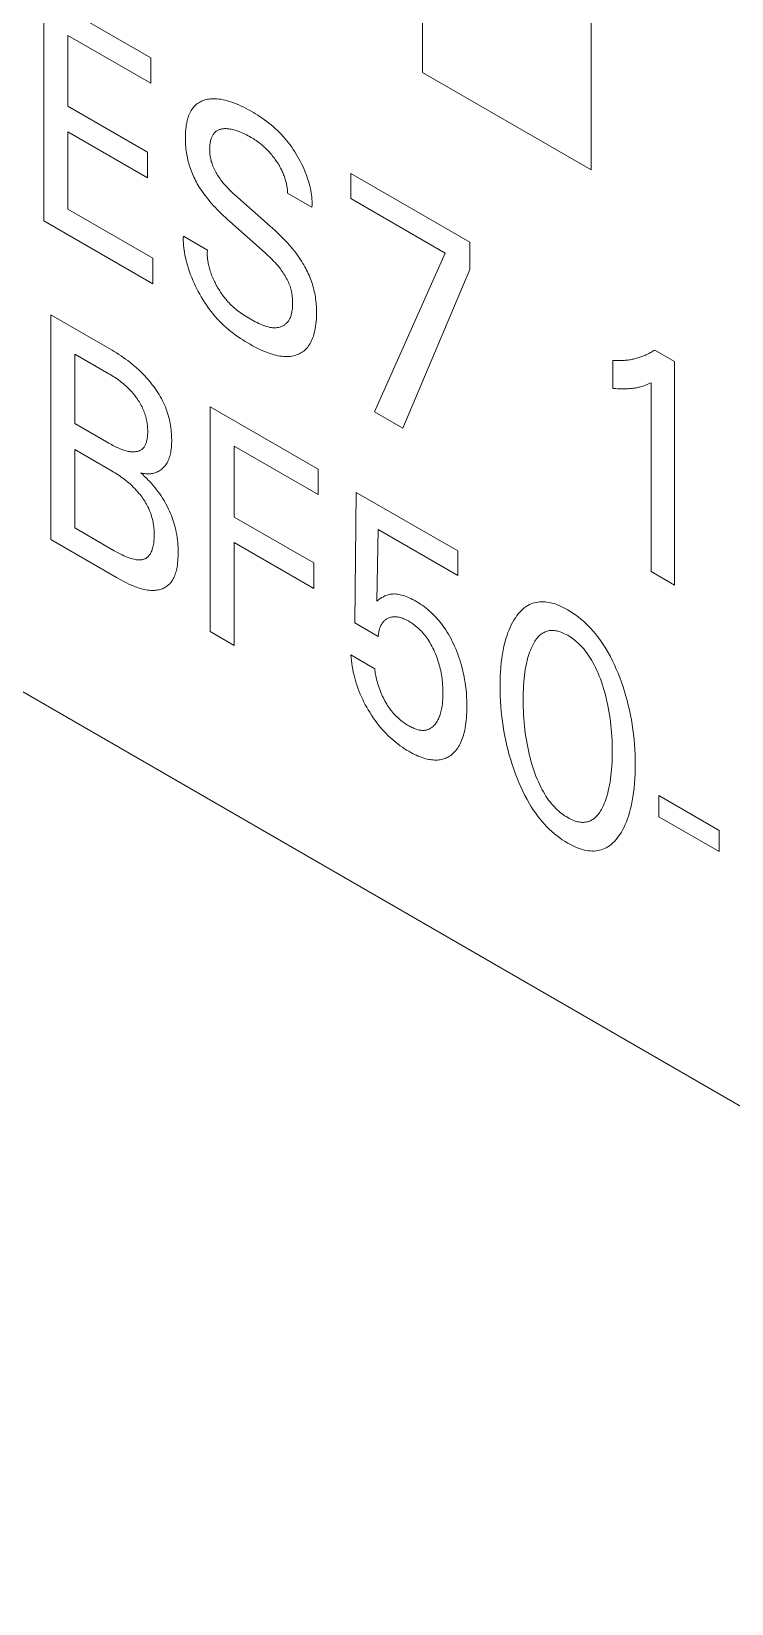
# Model space of a CAD drawing. Header units: inches. Extents: x 67578 to 72421, y -34894 to -31675.
# Drawn here: x 69699.17 to 69705.24, y -33402.95 to -33389.32 of the extents above; entities that cross this region are included whole.
import ezdxf

# ---------------------------------------------------------------- set-up
doc = ezdxf.new("R2010")
doc.units = ezdxf.units.IN
doc.header["$MEASUREMENT"] = 0

# ---------------------------------------------------------------- blocks, each defined once
blk = doc.blocks.new('ET200S')
at = {"lineweight": 0}
for p, q in [((69.1928, -25.3706), (69.1928, -26.432)), ((70.112, -26.9627), (70.112, -25.9013)), ((67.1289, -26.0161), (67.7107, -26.352)), ((67.1289, -27.2409), (67.1289, -26.0161)), ((67.7107, -26.4909), (67.2595, -26.2304)), ((67.2595, -26.2304), (67.2595, -26.6167)), ((67.7107, -26.352), (67.7107, -26.4909)), ((69.1928, -26.432), (70.112, -26.9627)), ((67.2595, -26.6167), (67.6931, -26.867)), ((67.6931, -27.0059), (67.2595, -26.7555)), ((67.2595, -26.7555), (67.2595, -27.1774)), ((67.6931, -26.867), (67.6931, -27.0059)), ((68.802, -26.9821), (69.4508, -27.3566)), ((68.802, -27.1192), (68.802, -26.9821)), ((68.1701, -27.0999), (68.3622, -27.2698)), ((68.5896, -27.1658), (68.457, -27.0893)), ((69.3162, -27.4161), (68.802, -27.1192)), ((67.7229, -27.5838), (67.1289, -27.2409)), ((67.2595, -27.1774), (67.7229, -27.4449)), ((67.8887, -27.3245), (68.0199, -27.4003)), ((68.3338, -27.4149), (68.1417, -27.2449)), ((69.4508, -27.3566), (69.4508, -27.5068)), ((67.7229, -27.4449), (67.7229, -27.5838)), ((68.9312, -28.2814), (69.3162, -27.4161)), ((69.4508, -27.5068), (69.0848, -28.3701)), ((67.1661, -27.7523), (67.4753, -27.9308)), ((67.1661, -28.977), (67.1661, -27.7523)), ((67.2967, -27.9665), (67.2967, -28.345)), ((70.2288, -28.1539), (70.2288, -28.0011)), ((70.4575, -27.9448), (70.5657, -28.0073)), ((70.5657, -28.0073), (70.5657, -29.2251)), ((70.4379, -29.1513), (70.4379, -28.1227)), ((68.0355, -28.2542), (68.6234, -28.5936)), ((68.0355, -29.4789), (68.0355, -28.2542)), ((67.2967, -28.345), (67.4825, -28.4522)), ((69.0848, -28.3701), (68.9312, -28.2814)), ((67.2967, -28.4873), (67.2967, -28.9135)), ((68.6234, -28.7325), (68.166, -28.4684)), ((68.166, -28.4684), (68.166, -28.8547)), ((68.6234, -28.5936), (68.6234, -28.7325)), ((68.823, -29.4319), (68.8311, -28.7205)), ((68.8311, -28.7205), (69.3838, -29.0396)), ((68.166, -28.8547), (68.5997, -29.1051)), ((67.2967, -28.9135), (67.5125, -29.0381)), ((68.9508, -28.9233), (68.9434, -29.313)), ((69.3838, -29.1732), (68.9508, -28.9233)), ((67.524, -29.1836), (67.1661, -28.977)), ((68.5997, -29.2439), (68.166, -28.9936)), ((68.166, -28.9936), (68.166, -29.5543)), ((69.3838, -29.0396), (69.3838, -29.1732)), ((65.7194, -29.0597), (75.6189, -34.7751)), ((68.5997, -29.1051), (68.5997, -29.2439)), ((70.5657, -29.2251), (70.4379, -29.1513)), ((68.9508, -29.5057), (68.823, -29.4319)), ((68.166, -29.5543), (68.0355, -29.4789)), ((68.8013, -29.606), (68.9319, -29.6814)), ((70.4805, -30.3723), (70.8093, -30.5622)), ((70.4805, -30.4878), (70.4805, -30.3723)), ((70.8093, -30.6776), (70.4805, -30.4878)), ((70.8093, -30.5622), (70.8093, -30.6776))]:
    blk.add_line(p, q, dxfattribs=at)
for points in [[(68.5896, -27.1658), (68.5901, -27.1552), (68.5903, -27.1443), (68.59, -27.1333), (68.5894, -27.1221), (68.5884, -27.1108), (68.5871, -27.0993), (68.5854, -27.0877), (68.5833, -27.076), (68.5809, -27.0642), (68.5778, -27.0509), (68.5743, -27.0375), (68.5703, -27.024), (68.566, -27.0105), (68.5614, -26.997), (68.5563, -26.9834), (68.5509, -26.9699), (68.5452, -26.9565), (68.5391, -26.943), (68.5326, -26.9295), (68.5259, -26.9162), (68.5188, -26.903), (68.5115, -26.8899), (68.5039, -26.877), (68.496, -26.8643), (68.4879, -26.8518), (68.4796, -26.8396), (68.471, -26.8275), (68.4622, -26.8158), (68.4532, -26.8044), (68.4441, -26.7932), (68.4347, -26.7825), (68.4238, -26.7705), (68.4127, -26.759), (68.4014, -26.7479), (68.3899, -26.7373), (68.3783, -26.7271), (68.3666, -26.7172), (68.3547, -26.7078), (68.3428, -26.6987), (68.3308, -26.6899), (68.3187, -26.6815), (68.3066, -26.6734), (68.2944, -26.6655), (68.2823, -26.658), (68.2702, -26.6507), (68.2581, -26.6437), (68.2445, -26.6361), (68.2309, -26.6288), (68.2175, -26.6219), (68.204, -26.6153), (68.1906, -26.6091), (68.1773, -26.6034), (68.164, -26.5981), (68.1521, -26.5938), (68.1402, -26.5898), (68.1284, -26.5863), (68.1167, -26.5832), (68.105, -26.5806), (68.0935, -26.5785), (68.0822, -26.5769), (68.073, -26.576), (68.0639, -26.5754), (68.055, -26.5752), (68.0462, -26.5754), (68.0375, -26.5759), (68.029, -26.5769), (68.0206, -26.5783), (68.0125, -26.5801), (68.0053, -26.582), (67.9983, -26.5843), (67.9915, -26.587), (67.9849, -26.59), (67.9785, -26.5934), (67.9722, -26.5971), (67.9662, -26.6012), (67.9605, -26.6056), (67.955, -26.6105), (67.9497, -26.6157), (67.9447, -26.6212), (67.94, -26.6271), (67.9356, -26.6334), (67.9314, -26.64), (67.9275, -26.6469), (67.9239, -26.6541), (67.9205, -26.6616), (67.9174, -26.6694), (67.9146, -26.6774), (67.912, -26.6856), (67.9092, -26.6961), (67.9068, -26.707), (67.9048, -26.7181), (67.9031, -26.7295), (67.9017, -26.7412), (67.9007, -26.7531), (67.9, -26.7652), (67.8996, -26.7775), (67.8995, -26.79)], [(67.8995, -26.79), (67.8996, -26.7996), (67.8999, -26.8094), (67.9003, -26.8192), (67.9009, -26.8291), (67.9018, -26.8391), (67.9028, -26.8492), (67.9041, -26.8593), (67.9056, -26.8696), (67.9073, -26.8799), (67.9091, -26.8893), (67.911, -26.8988), (67.9132, -26.9082), (67.9156, -26.9178), (67.9182, -26.9274), (67.921, -26.9369), (67.924, -26.9466), (67.9273, -26.9562), (67.9308, -26.9658), (67.9343, -26.9751), (67.9381, -26.9843), (67.942, -26.9936), (67.9462, -27.0028), (67.9506, -27.0119), (67.9551, -27.0209), (67.9598, -27.0299), (67.9648, -27.0388), (67.9698, -27.0476), (67.9757, -27.0572), (67.9817, -27.0667), (67.9879, -27.076), (67.9943, -27.0852), (68.0008, -27.0942), (68.0074, -27.1031), (68.0142, -27.1119), (68.0234, -27.1234), (68.0328, -27.1347), (68.0423, -27.1458), (68.0519, -27.1566), (68.0616, -27.1672), (68.0715, -27.1776), (68.083, -27.1895), (68.0945, -27.201), (68.1062, -27.2123), (68.118, -27.2234), (68.1298, -27.2343), (68.1417, -27.2449)], [(68.1701, -27.0999), (68.1628, -27.0933), (68.1555, -27.0866), (68.1483, -27.0798), (68.1411, -27.0728), (68.134, -27.0656), (68.127, -27.0582), (68.12, -27.0507), (68.1132, -27.0429), (68.1065, -27.0349), (68.0999, -27.0267), (68.0934, -27.0183), (68.0888, -27.0119), (68.0843, -27.0055), (68.0798, -26.9989), (68.0755, -26.9922), (68.0714, -26.9855), (68.0674, -26.9786), (68.0636, -26.9717), (68.0599, -26.9648), (68.0564, -26.9577), (68.0532, -26.9507), (68.0502, -26.9436), (68.0474, -26.9364), (68.0451, -26.93), (68.043, -26.9235), (68.0411, -26.917), (68.0395, -26.9106), (68.038, -26.9041), (68.0366, -26.8977), (68.0355, -26.8914), (68.0345, -26.885), (68.0337, -26.8788), (68.0331, -26.8726), (68.0326, -26.8664), (68.0323, -26.8604), (68.0321, -26.8544), (68.032, -26.8482), (68.0322, -26.8422), (68.0324, -26.8363), (68.0329, -26.8304), (68.0334, -26.8247), (68.0342, -26.8192), (68.0351, -26.8137), (68.0362, -26.8084), (68.0374, -26.8032), (68.0388, -26.7982), (68.0404, -26.7933), (68.042, -26.789), (68.0437, -26.7849), (68.0456, -26.7809), (68.0476, -26.777), (68.0497, -26.7733), (68.052, -26.7698), (68.0544, -26.7664), (68.057, -26.7632), (68.0597, -26.7602), (68.0625, -26.7574), (68.0655, -26.7548), (68.0684, -26.7526), (68.0715, -26.7505), (68.0747, -26.7486), (68.0779, -26.7468), (68.0813, -26.7453), (68.0848, -26.7439), (68.0883, -26.7427), (68.092, -26.7416), (68.0957, -26.7407), (68.0995, -26.74), (68.1033, -26.7394), (68.1072, -26.7389), (68.1123, -26.7385), (68.1175, -26.7383), (68.1228, -26.7383), (68.1281, -26.7386), (68.1336, -26.739), (68.139, -26.7397), (68.1445, -26.7405), (68.1501, -26.7415), (68.1571, -26.743), (68.1642, -26.7448), (68.1714, -26.7468), (68.1786, -26.7491), (68.1858, -26.7516), (68.1931, -26.7543), (68.2004, -26.7572), (68.2086, -26.7607), (68.2168, -26.7644), (68.225, -26.7683), (68.2333, -26.7724), (68.2415, -26.7768), (68.2498, -26.7813), (68.2581, -26.7861), (68.2651, -26.7903), (68.2721, -26.7946), (68.2791, -26.7992), (68.2861, -26.8039), (68.293, -26.8088), (68.3, -26.8139), (68.3069, -26.8192), (68.3159, -26.8265), (68.3247, -26.8341)], [(68.3247, -26.8341), (68.33, -26.8389), (68.3352, -26.8438), (68.3404, -26.8488), (68.3456, -26.8539), (68.3507, -26.8592), (68.3557, -26.8647), (68.3607, -26.8702), (68.3657, -26.8759), (68.3706, -26.8817), (68.3754, -26.8877), (68.3801, -26.8937), (68.3847, -26.8999), (68.3893, -26.9061), (68.3933, -26.9117), (68.3972, -26.9174), (68.401, -26.9232), (68.4047, -26.9291), (68.4083, -26.935), (68.4118, -26.9409), (68.4152, -26.947), (68.4185, -26.9531), (68.4217, -26.9592), (68.4248, -26.9654), (68.4276, -26.9714), (68.4303, -26.9775), (68.4329, -26.9835), (68.4353, -26.9896), (68.4377, -26.9958), (68.4399, -27.0019), (68.4419, -27.008), (68.4439, -27.0142), (68.4457, -27.0203), (68.4473, -27.0264), (68.4487, -27.0318), (68.45, -27.0372), (68.4512, -27.0426), (68.4522, -27.048), (68.4532, -27.0533), (68.454, -27.0586), (68.4548, -27.0638), (68.4554, -27.069), (68.456, -27.0742), (68.4564, -27.0793), (68.4567, -27.0843), (68.457, -27.0893)], [(67.8887, -27.3245), (67.8884, -27.3366), (67.8885, -27.349), (67.889, -27.3616), (67.89, -27.3744), (67.8913, -27.3874), (67.893, -27.4006), (67.8951, -27.4139), (67.8976, -27.4274), (67.9004, -27.4409), (67.9041, -27.4563), (67.9081, -27.4718), (67.9126, -27.4874), (67.9175, -27.503), (67.9228, -27.5186), (67.9285, -27.5343), (67.9346, -27.5499), (67.9411, -27.5655), (67.9478, -27.5807), (67.9548, -27.5959), (67.9622, -27.6109), (67.9699, -27.6258), (67.9779, -27.6405), (67.9862, -27.655), (67.9948, -27.6694), (68.0037, -27.6835), (68.0128, -27.6973), (68.0222, -27.7109), (68.0318, -27.7241), (68.0417, -27.7371), (68.0518, -27.7496), (68.0622, -27.7618), (68.0738, -27.7749), (68.0857, -27.7874), (68.0978, -27.7995), (68.1101, -27.8112), (68.1225, -27.8224), (68.1351, -27.8332), (68.1478, -27.8436), (68.1607, -27.8535), (68.1736, -27.8632), (68.1866, -27.8724), (68.1997, -27.8813), (68.2127, -27.8898), (68.2258, -27.8981), (68.2389, -27.906), (68.252, -27.9136), (68.2662, -27.9216), (68.2804, -27.9292), (68.2945, -27.9364), (68.3086, -27.9432), (68.3226, -27.9495), (68.3366, -27.9553), (68.3505, -27.9606), (68.3613, -27.9644), (68.3721, -27.9678), (68.3829, -27.9708), (68.3935, -27.9735), (68.4041, -27.9758), (68.4145, -27.9776), (68.4249, -27.979), (68.4351, -27.9799), (68.4445, -27.9804), (68.4537, -27.9804), (68.4628, -27.98), (68.4718, -27.9792), (68.4805, -27.978), (68.4891, -27.9763), (68.4975, -27.9741), (68.5057, -27.9715), (68.5127, -27.9688), (68.5195, -27.9658), (68.5261, -27.9624), (68.5325, -27.9586), (68.5387, -27.9545), (68.5447, -27.9501), (68.5504, -27.9453), (68.5559, -27.9401), (68.5612, -27.9346), (68.5662, -27.9287), (68.571, -27.9223), (68.5756, -27.9155), (68.5799, -27.9084), (68.5839, -27.901), (68.5877, -27.8933), (68.5911, -27.8853), (68.5944, -27.877), (68.5973, -27.8685), (68.6, -27.8597), (68.6025, -27.8507), (68.6052, -27.8392), (68.6076, -27.8273), (68.6096, -27.8152), (68.6112, -27.8028), (68.6125, -27.7902), (68.6135, -27.7773), (68.6142, -27.7643), (68.6145, -27.751), (68.6146, -27.7375)], [(68.6146, -27.7375), (68.6144, -27.7276), (68.6141, -27.7176), (68.6137, -27.7076), (68.613, -27.6974), (68.6121, -27.6871), (68.611, -27.6768), (68.6097, -27.6663), (68.6081, -27.6558), (68.6063, -27.6452), (68.6045, -27.6355), (68.6024, -27.6258), (68.6001, -27.616), (68.5976, -27.6062), (68.5948, -27.5964), (68.5918, -27.5865), (68.5886, -27.5766), (68.5852, -27.5667), (68.5815, -27.5568), (68.5777, -27.5472), (68.5737, -27.5376), (68.5695, -27.5281), (68.5651, -27.5186), (68.5605, -27.5092), (68.5557, -27.4999), (68.5507, -27.4906), (68.5455, -27.4814), (68.5402, -27.4724), (68.5331, -27.4609), (68.5258, -27.4497), (68.5183, -27.4387), (68.5105, -27.4278), (68.5026, -27.4172), (68.4945, -27.4068), (68.485, -27.3949), (68.4753, -27.3833), (68.4655, -27.3719), (68.4555, -27.3608), (68.4454, -27.3499), (68.4352, -27.3392), (68.4233, -27.3271), (68.4112, -27.3152), (68.3991, -27.3035), (68.3869, -27.2921), (68.3746, -27.2808), (68.3622, -27.2698)], [(68.1496, -27.6999), (68.1436, -27.694), (68.1377, -27.688), (68.1318, -27.6817), (68.1261, -27.6753), (68.1214, -27.6699), (68.1169, -27.6644), (68.1124, -27.6588), (68.108, -27.6531), (68.1036, -27.6472), (68.0993, -27.6413), (68.0951, -27.6353), (68.091, -27.6291), (68.0869, -27.6229), (68.083, -27.6166), (68.0791, -27.6103), (68.0753, -27.6038), (68.0716, -27.5973), (68.068, -27.5908), (68.0645, -27.5841), (68.0612, -27.5775), (68.0579, -27.5708), (68.0547, -27.564), (68.0516, -27.5573), (68.0487, -27.5505), (68.0458, -27.5434), (68.0429, -27.5362), (68.0403, -27.5291), (68.0377, -27.522), (68.0353, -27.5148), (68.0331, -27.5077), (68.031, -27.5006), (68.0291, -27.4935), (68.0273, -27.4865), (68.0257, -27.4795), (68.0242, -27.4725), (68.0231, -27.4666), (68.0221, -27.4608), (68.0212, -27.455), (68.0205, -27.4493), (68.0199, -27.4436), (68.0194, -27.4379), (68.0191, -27.4324), (68.0189, -27.4268), (68.0188, -27.4214), (68.0189, -27.416), (68.0191, -27.4107), (68.0194, -27.4054), (68.0199, -27.4003)], [(68.3338, -27.4149), (68.3417, -27.4219), (68.3496, -27.4292), (68.3575, -27.4365), (68.3653, -27.4441), (68.373, -27.4518), (68.3806, -27.4598), (68.3882, -27.4679), (68.3956, -27.4763), (68.403, -27.4849), (68.4102, -27.4937), (68.4173, -27.5029), (68.4223, -27.5096), (68.4272, -27.5165), (68.432, -27.5235), (68.4367, -27.5305), (68.4412, -27.5377), (68.4456, -27.545), (68.4498, -27.5524), (68.4538, -27.5598), (68.4575, -27.5673), (68.4611, -27.5748), (68.4643, -27.5823), (68.4673, -27.5899), (68.4699, -27.5972), (68.4723, -27.6045), (68.4744, -27.6118), (68.4763, -27.619), (68.4779, -27.6263), (68.4794, -27.6335), (68.4806, -27.6407), (68.4816, -27.6479), (68.4825, -27.655), (68.4831, -27.6621), (68.4837, -27.6691), (68.484, -27.676), (68.4843, -27.6837), (68.4843, -27.6913), (68.4842, -27.6988), (68.4839, -27.7062), (68.4834, -27.7134), (68.4827, -27.7205), (68.4818, -27.7275), (68.4807, -27.7343), (68.4795, -27.7409), (68.4783, -27.7461), (68.4769, -27.7512), (68.4754, -27.7562), (68.4738, -27.7611), (68.472, -27.7658), (68.4701, -27.7703), (68.468, -27.7747), (68.4658, -27.7789), (68.4634, -27.7829), (68.4609, -27.7867), (68.4582, -27.7904), (68.4554, -27.7938), (68.4525, -27.797), (68.4494, -27.8), (68.4462, -27.8028), (68.4429, -27.8055), (68.4394, -27.808), (68.4359, -27.8102), (68.4322, -27.8123), (68.4284, -27.8143), (68.4244, -27.816), (68.4204, -27.8175), (68.4163, -27.8189), (68.4122, -27.8201), (68.4079, -27.8211), (68.4035, -27.8219), (68.3991, -27.8225), (68.3947, -27.823), (68.3901, -27.8233), (68.3855, -27.8234), (68.3809, -27.8233), (68.3749, -27.8229), (68.3688, -27.8222), (68.3627, -27.8213), (68.3565, -27.8201), (68.3503, -27.8187), (68.344, -27.817), (68.3376, -27.8151), (68.3312, -27.813), (68.3248, -27.8107), (68.3183, -27.8082), (68.309, -27.8043), (68.2996, -27.8), (68.2901, -27.7955), (68.2806, -27.7906), (68.2711, -27.7855), (68.2615, -27.7802), (68.252, -27.7747), (68.2432, -27.7695), (68.2345, -27.7642), (68.2257, -27.7587), (68.217, -27.7531), (68.2084, -27.7473), (68.1997, -27.7412), (68.1912, -27.735), (68.1827, -27.7285), (68.1743, -27.7217), (68.1659, -27.7147), (68.1577, -27.7075), (68.1496, -27.6999)], [(67.2967, -27.9665), (67.483, -28.0741), (67.4907, -28.0787), (67.4985, -28.0835), (67.5062, -28.0883), (67.514, -28.0933), (67.5217, -28.0985), (67.5294, -28.1038), (67.5371, -28.1093), (67.5447, -28.115), (67.5524, -28.1209), (67.56, -28.1271), (67.5675, -28.1335), (67.575, -28.1401), (67.5824, -28.147), (67.5898, -28.1542), (67.5971, -28.1616), (67.6025, -28.1674), (67.6078, -28.1734), (67.6131, -28.1795), (67.6183, -28.1857), (67.6234, -28.1921), (67.6284, -28.1986), (67.6333, -28.2053), (67.6381, -28.212), (67.6427, -28.2189), (67.6472, -28.2258), (67.6515, -28.2328), (67.6556, -28.2399), (67.6596, -28.2471), (67.6633, -28.2543), (67.6668, -28.2616), (67.6701, -28.2689), (67.6732, -28.2762), (67.676, -28.2835), (67.6786, -28.2908), (67.681, -28.2982), (67.6832, -28.3055), (67.6851, -28.3129), (67.6869, -28.3202), (67.6885, -28.3275), (67.6898, -28.3348), (67.691, -28.3421), (67.692, -28.3493), (67.6929, -28.3565), (67.6935, -28.3636), (67.694, -28.3707), (67.6943, -28.3777), (67.6945, -28.3846), (67.6945, -28.3915), (67.6944, -28.3983), (67.6941, -28.405), (67.6936, -28.4115), (67.693, -28.4179), (67.6922, -28.4242), (67.6912, -28.4303), (67.69, -28.4363), (67.6887, -28.442), (67.6874, -28.4465), (67.6861, -28.4508), (67.6846, -28.4549), (67.683, -28.4589), (67.6812, -28.4628), (67.6793, -28.4664), (67.6772, -28.4699), (67.675, -28.4732), (67.6727, -28.4763), (67.6701, -28.4792), (67.6675, -28.4818), (67.6647, -28.4843), (67.6618, -28.4865), (67.6587, -28.4885), (67.6556, -28.4904), (67.6523, -28.4921), (67.6488, -28.4935), (67.6453, -28.4949), (67.6417, -28.496), (67.638, -28.4969), (67.6342, -28.4977), (67.6303, -28.4984), (67.6263, -28.4988), (67.6223, -28.4992), (67.6182, -28.4993), (67.614, -28.4993), (67.6099, -28.4992), (67.6056, -28.499), (67.6014, -28.4986), (67.5971, -28.498), (67.5901, -28.4969), (67.5832, -28.4955), (67.5761, -28.4938), (67.5691, -28.4919), (67.562, -28.4896), (67.5548, -28.4871), (67.5477, -28.4844), (67.5405, -28.4815), (67.5333, -28.4784), (67.5261, -28.4751), (67.5188, -28.4716), (67.5116, -28.4679), (67.5043, -28.4642), (67.497, -28.4603), (67.4898, -28.4563), (67.4825, -28.4522)], [(67.6566, -28.6144), (67.6635, -28.6161), (67.6704, -28.6174), (67.6772, -28.6184), (67.6838, -28.6191), (67.6904, -28.6195), (67.6969, -28.6196), (67.7033, -28.6193), (67.7096, -28.6188), (67.7158, -28.618), (67.7219, -28.6169), (67.7278, -28.6155), (67.7336, -28.6138), (67.7393, -28.6118), (67.7448, -28.6095), (67.7502, -28.607), (67.7557, -28.604), (67.761, -28.6008), (67.7662, -28.5972), (67.7711, -28.5934), (67.7759, -28.5893), (67.7805, -28.5849), (67.7848, -28.5802), (67.789, -28.5752), (67.7929, -28.57), (67.7966, -28.5645), (67.8001, -28.5588), (67.8033, -28.5528), (67.8063, -28.5465), (67.8092, -28.5398), (67.8118, -28.5328), (67.8141, -28.5256), (67.8162, -28.5182), (67.818, -28.5105), (67.8196, -28.5026), (67.821, -28.4945), (67.8224, -28.4848), (67.8234, -28.4749), (67.8242, -28.4647), (67.8247, -28.4543), (67.825, -28.4438), (67.8251, -28.433), (67.8249, -28.4225), (67.8245, -28.4118), (67.8239, -28.401), (67.823, -28.3901), (67.8219, -28.3791), (67.8205, -28.368), (67.8189, -28.3568), (67.817, -28.3456), (67.8148, -28.3343), (67.8124, -28.3229), (67.8096, -28.3116), (67.8065, -28.3002), (67.8031, -28.2889), (67.7994, -28.2775), (67.7953, -28.2662), (67.791, -28.255), (67.7862, -28.2437), (67.7809, -28.2322), (67.7753, -28.2208), (67.7693, -28.2095), (67.763, -28.1983), (67.7564, -28.1872), (67.7495, -28.1762), (67.7424, -28.1654), (67.735, -28.1547), (67.7274, -28.1442), (67.7196, -28.1339), (67.7116, -28.1237), (67.7034, -28.1138), (67.6951, -28.1041), (67.6867, -28.0946), (67.6782, -28.0853), (67.6696, -28.0763), (67.6579, -28.0645), (67.6461, -28.0532), (67.6342, -28.0423), (67.6222, -28.0319), (67.6102, -28.0218), (67.5981, -28.0121), (67.5859, -28.0027), (67.5737, -27.9937), (67.5614, -27.985), (67.5492, -27.9765), (67.5369, -27.9684), (67.5245, -27.9604), (67.5122, -27.9527), (67.4999, -27.9452), (67.4876, -27.9379), (67.4753, -27.9308)], [(70.4575, -27.9448), (70.4524, -27.9481), (70.4473, -27.9513), (70.4422, -27.9544), (70.4369, -27.9575), (70.4317, -27.9604), (70.4263, -27.9633), (70.421, -27.966), (70.4155, -27.9687), (70.41, -27.9712), (70.4045, -27.9737), (70.3989, -27.9761), (70.3933, -27.9783), (70.3876, -27.9805), (70.382, -27.9825), (70.3763, -27.9845), (70.3707, -27.9863), (70.3649, -27.988), (70.3591, -27.9897), (70.3533, -27.9912), (70.3475, -27.9927), (70.3415, -27.994), (70.3356, -27.9953), (70.3296, -27.9964), (70.3236, -27.9975), (70.3175, -27.9984), (70.3114, -27.9993), (70.3052, -28), (70.2991, -28.0007), (70.2929, -28.0012), (70.2866, -28.0017), (70.2804, -28.002), (70.274, -28.0023), (70.2677, -28.0024), (70.2613, -28.0025), (70.2549, -28.0024), (70.2484, -28.0022), (70.2419, -28.002), (70.2354, -28.0016), (70.2288, -28.0011)], [(70.2288, -28.1539), (70.2373, -28.1545), (70.2457, -28.155), (70.2541, -28.1554), (70.2625, -28.1558), (70.2708, -28.156), (70.2792, -28.1562), (70.2874, -28.1562), (70.2939, -28.1561), (70.3003, -28.156), (70.3066, -28.1558), (70.313, -28.1555), (70.3193, -28.1551), (70.3255, -28.1546), (70.3318, -28.154), (70.338, -28.1532), (70.3434, -28.1525), (70.3488, -28.1517), (70.3542, -28.1508), (70.3595, -28.1499), (70.3648, -28.1488), (70.37, -28.1476), (70.3752, -28.1464), (70.3804, -28.145), (70.3864, -28.1433), (70.3923, -28.1415), (70.3982, -28.1395), (70.403, -28.1378), (70.4078, -28.1359), (70.4126, -28.134), (70.4173, -28.132), (70.4242, -28.129), (70.4311, -28.1259), (70.4379, -28.1227)], [(67.2967, -28.4873), (67.4999, -28.6047), (67.5083, -28.6097), (67.5167, -28.6148), (67.5251, -28.6201), (67.5335, -28.6255), (67.5419, -28.6311), (67.5503, -28.6369), (67.5586, -28.6429), (67.5669, -28.6491), (67.5752, -28.6555), (67.5835, -28.6622), (67.5917, -28.6691), (67.5998, -28.6763), (67.6079, -28.6838), (67.6159, -28.6915), (67.6238, -28.6996), (67.6297, -28.7059), (67.6355, -28.7123), (67.6413, -28.7189), (67.6469, -28.7257), (67.6525, -28.7326), (67.658, -28.7396), (67.6633, -28.7468), (67.6685, -28.7541), (67.6735, -28.7615), (67.6784, -28.769), (67.683, -28.7766), (67.6875, -28.7843), (67.6918, -28.7921), (67.6958, -28.7999), (67.6997, -28.8078), (67.7032, -28.8158), (67.7067, -28.8242), (67.7098, -28.8326), (67.7127, -28.841), (67.7154, -28.8495), (67.7177, -28.8579), (67.7199, -28.8664), (67.7218, -28.8748), (67.7234, -28.8832), (67.7249, -28.8916), (67.7261, -28.8999), (67.7272, -28.9082), (67.728, -28.9164), (67.7287, -28.9245), (67.7292, -28.9325), (67.7295, -28.9404), (67.7297, -28.9482), (67.7297, -28.9567), (67.7295, -28.965), (67.7292, -28.9732), (67.7286, -28.9812), (67.7278, -28.9891), (67.7269, -28.9968), (67.7257, -29.0043), (67.7243, -29.0116), (67.7226, -29.0188), (67.7212, -29.0241), (67.7196, -29.0293), (67.718, -29.0344), (67.7161, -29.0393), (67.7141, -29.0441), (67.7119, -29.0487), (67.7096, -29.0531), (67.707, -29.0573), (67.7043, -29.0613), (67.7014, -29.065), (67.6988, -29.068), (67.6961, -29.0707), (67.6932, -29.0733), (67.6902, -29.0757), (67.6871, -29.0779), (67.6839, -29.0799), (67.6805, -29.0818), (67.6771, -29.0833), (67.6735, -29.0847), (67.6698, -29.0859), (67.6661, -29.0869), (67.6615, -29.0877), (67.6567, -29.0882), (67.6519, -29.0885), (67.647, -29.0885), (67.6419, -29.0882), (67.6368, -29.0878), (67.6317, -29.0871), (67.6265, -29.0862), (67.6193, -29.0847), (67.6121, -29.0829), (67.6048, -29.0808), (67.5975, -29.0784), (67.5901, -29.0758), (67.5827, -29.073), (67.5753, -29.0699), (67.5649, -29.0654), (67.5544, -29.0605), (67.5439, -29.0553), (67.5335, -29.0498), (67.523, -29.0441), (67.5125, -29.0381)], [(67.524, -29.1836), (67.5376, -29.1914), (67.5512, -29.1989), (67.5648, -29.2062), (67.5785, -29.2131), (67.5921, -29.2197), (67.6057, -29.2259), (67.6192, -29.2316), (67.6287, -29.2353), (67.638, -29.2388), (67.6474, -29.2419), (67.6567, -29.2448), (67.6659, -29.2473), (67.675, -29.2495), (67.6841, -29.2514), (67.6931, -29.2529), (67.702, -29.254), (67.7108, -29.2546), (67.7176, -29.2549), (67.7243, -29.2549), (67.7309, -29.2546), (67.7374, -29.2541), (67.7439, -29.2533), (67.7502, -29.2522), (67.7564, -29.2509), (67.7625, -29.2493), (67.7685, -29.2474), (67.7743, -29.2453), (67.78, -29.2429), (67.7855, -29.2402), (67.7908, -29.2373), (67.796, -29.234), (67.801, -29.2305), (67.8058, -29.2268), (67.8104, -29.2227), (67.8148, -29.2184), (67.8189, -29.2137), (67.8229, -29.2088), (67.8266, -29.2036), (67.8302, -29.198), (67.8335, -29.1922), (67.8365, -29.1862), (67.8394, -29.1799), (67.842, -29.1733), (67.8445, -29.1666), (67.8467, -29.1596), (67.8487, -29.1524), (67.8506, -29.145), (67.8523, -29.1375), (67.8543, -29.1269), (67.856, -29.1159), (67.8574, -29.1048), (67.8585, -29.0934), (67.8593, -29.0818), (67.8598, -29.07), (67.8602, -29.0582), (67.8602, -29.0462), (67.8601, -29.033), (67.8596, -29.0198), (67.8589, -29.0064), (67.8578, -28.9929), (67.8564, -28.9793), (67.8547, -28.9656), (67.8525, -28.9517), (67.8499, -28.9377), (67.8476, -28.9266), (67.845, -28.9153), (67.8422, -28.904), (67.839, -28.8927), (67.8356, -28.8813), (67.8319, -28.8699), (67.8279, -28.8585), (67.8236, -28.8471), (67.8191, -28.8357), (67.8137, -28.8233), (67.808, -28.811), (67.802, -28.7988), (67.7957, -28.7868), (67.789, -28.7748), (67.7821, -28.7631), (67.775, -28.7515), (67.7676, -28.7401), (67.7596, -28.7285), (67.7514, -28.7172), (67.7431, -28.7061), (67.7345, -28.6952), (67.7255, -28.6844), (67.7163, -28.6737), (67.707, -28.6634), (67.6975, -28.6533), (67.6874, -28.6431), (67.6773, -28.6332), (67.667, -28.6236), (67.6566, -28.6144)], [(69.4293, -29.7966), (69.4264, -29.7726), (69.4243, -29.7571), (69.4218, -29.7415), (69.4189, -29.7258), (69.4158, -29.71), (69.4123, -29.6941), (69.4084, -29.6782), (69.4041, -29.6622), (69.3998, -29.6474), (69.3952, -29.6325), (69.3903, -29.6177), (69.385, -29.6028), (69.3793, -29.588), (69.3733, -29.5732), (69.3669, -29.5584), (69.3609, -29.5453), (69.3545, -29.5323), (69.3479, -29.5193), (69.341, -29.5065), (69.3337, -29.4939), (69.3262, -29.4815), (69.3184, -29.4692), (69.3103, -29.4573), (69.3031, -29.4472), (69.2957, -29.4374), (69.2882, -29.4277), (69.2805, -29.4184), (69.2726, -29.4092), (69.2645, -29.4003), (69.2564, -29.3917), (69.2481, -29.3834), (69.2397, -29.3754), (69.2306, -29.3671), (69.2213, -29.3592), (69.212, -29.3516), (69.2026, -29.3443), (69.1932, -29.3374), (69.1837, -29.3308), (69.1742, -29.3245), (69.1647, -29.3186), (69.1551, -29.3129), (69.1463, -29.3079), (69.1375, -29.3032), (69.1287, -29.2988), (69.12, -29.2947), (69.1113, -29.291), (69.1026, -29.2875), (69.094, -29.2844), (69.0861, -29.2819), (69.0782, -29.2797), (69.0704, -29.2778), (69.0628, -29.2763), (69.0552, -29.2752), (69.0477, -29.2744), (69.0403, -29.274), (69.0341, -29.2739), (69.0281, -29.2742), (69.0221, -29.2747), (69.0163, -29.2755), (69.0105, -29.2766), (69.0049, -29.278), (68.9995, -29.2797), (68.9941, -29.2816), (68.9862, -29.285), (68.9786, -29.289), (68.97, -29.294), (68.9617, -29.2995), (68.9524, -29.3061), (68.9434, -29.313)], [(70.2681, -30.5839), (70.276, -30.571), (70.2835, -30.5577), (70.2905, -30.5438), (70.2971, -30.5295), (70.3032, -30.5148), (70.309, -30.4996), (70.3143, -30.484), (70.3204, -30.464), (70.3258, -30.4435), (70.3307, -30.4224), (70.335, -30.4009), (70.3388, -30.3789), (70.342, -30.3565), (70.345, -30.3316), (70.3473, -30.3063), (70.3491, -30.2806), (70.3503, -30.2545), (70.351, -30.2281), (70.3513, -30.2014), (70.351, -30.1748), (70.3503, -30.1479), (70.349, -30.1208), (70.3472, -30.0934), (70.3448, -30.0657), (70.3419, -30.0378), (70.3386, -30.012), (70.3348, -29.986), (70.3304, -29.9598), (70.3254, -29.9335), (70.3199, -29.907), (70.3137, -29.8803), (70.3073, -29.8553), (70.3004, -29.8301), (70.2929, -29.8049), (70.2848, -29.7796), (70.276, -29.7543), (70.2667, -29.729), (70.2577, -29.706), (70.2481, -29.6831), (70.238, -29.6603), (70.2272, -29.6376), (70.2158, -29.6153), (70.2038, -29.5932), (70.191, -29.5715), (70.1805, -29.5547), (70.1696, -29.5382), (70.1582, -29.5221), (70.1465, -29.5064), (70.1345, -29.4912), (70.1221, -29.4764), (70.1094, -29.4622), (70.0965, -29.4486), (70.0829, -29.4352), (70.0691, -29.4226), (70.0551, -29.4105), (70.0409, -29.3992), (70.0266, -29.3885), (70.0122, -29.3785), (69.9977, -29.3692), (69.9832, -29.3605), (69.9688, -29.3524), (69.9543, -29.3451), (69.94, -29.3385), (69.9257, -29.3327), (69.9144, -29.3286), (69.9032, -29.3251), (69.892, -29.3221), (69.8811, -29.3198), (69.8702, -29.318), (69.8599, -29.3169), (69.8497, -29.3163), (69.8397, -29.3164), (69.8299, -29.3169), (69.8203, -29.3181), (69.8109, -29.3198), (69.8017, -29.322), (69.7928, -29.3247), (69.7841, -29.328), (69.7758, -29.3317), (69.7657, -29.337), (69.7562, -29.3431), (69.747, -29.3498), (69.7382, -29.3571), (69.7298, -29.365), (69.7218, -29.3735), (69.7141, -29.3824), (69.7068, -29.3918), (69.6998, -29.4016), (69.6973, -29.4054)], [(68.9508, -29.5057), (68.9515, -29.4986), (68.9524, -29.4916), (68.9534, -29.4848), (68.9547, -29.4782), (68.9562, -29.4717), (68.958, -29.4654), (68.9599, -29.4592), (68.9617, -29.4545), (68.9636, -29.4498), (68.9656, -29.4454), (68.9678, -29.4411), (68.9702, -29.437), (68.9727, -29.4331), (68.9754, -29.4293), (68.9782, -29.4258), (68.9811, -29.4225), (68.9842, -29.4195), (68.9875, -29.4166), (68.9909, -29.414), (68.9944, -29.4115), (68.998, -29.4093), (69.0018, -29.4072), (69.0056, -29.4054), (69.0099, -29.4036), (69.0144, -29.4021), (69.0189, -29.4008), (69.0236, -29.3997), (69.0283, -29.3989), (69.0332, -29.3984), (69.0382, -29.3981), (69.0433, -29.3982), (69.0484, -29.3985), (69.0537, -29.3991), (69.059, -29.3999), (69.0644, -29.401), (69.0699, -29.4024), (69.0754, -29.404), (69.0823, -29.4063), (69.0892, -29.409), (69.0962, -29.4121), (69.1032, -29.4154), (69.1102, -29.419), (69.1173, -29.423), (69.1244, -29.4272), (69.1315, -29.4317), (69.1386, -29.4365), (69.1457, -29.4416), (69.1527, -29.447), (69.1597, -29.4526), (69.1666, -29.4586), (69.1735, -29.4649), (69.1798, -29.471), (69.186, -29.4774), (69.1921, -29.484), (69.198, -29.4909), (69.2039, -29.4979), (69.2095, -29.5052), (69.2151, -29.5127), (69.2204, -29.5203), (69.2265, -29.5297), (69.2324, -29.5393), (69.2381, -29.549), (69.2434, -29.5589), (69.2485, -29.569), (69.2534, -29.5791), (69.258, -29.5893), (69.263, -29.601), (69.2676, -29.6127), (69.272, -29.6245), (69.276, -29.6362), (69.2797, -29.6479), (69.2832, -29.6597), (69.286, -29.6705), (69.2887, -29.6812), (69.2911, -29.6919), (69.2932, -29.7025), (69.2951, -29.7131), (69.2968, -29.7236), (69.2983, -29.7341), (69.2997, -29.7456), (69.3008, -29.757), (69.3017, -29.7683), (69.3024, -29.7795), (69.3029, -29.7906), (69.3032, -29.8016), (69.3033, -29.8125), (69.3032, -29.8247), (69.3028, -29.8367), (69.3022, -29.8486), (69.3014, -29.8602), (69.3002, -29.8717)], [(69.6973, -29.4054), (69.6897, -29.4174), (69.6825, -29.4299), (69.6758, -29.4428), (69.6694, -29.4562), (69.6635, -29.47), (69.6579, -29.4842), (69.6528, -29.4987), (69.6466, -29.5183), (69.641, -29.5384), (69.6361, -29.559), (69.6317, -29.5801), (69.6279, -29.6017), (69.6246, -29.6237), (69.6216, -29.6482), (69.6192, -29.6731), (69.6174, -29.6984), (69.6162, -29.7241), (69.6154, -29.7501), (69.6152, -29.7764), (69.6154, -29.8034), (69.6161, -29.8307), (69.6174, -29.8583), (69.6191, -29.8861), (69.6215, -29.9142), (69.6244, -29.9426), (69.6277, -29.9687), (69.6314, -29.9951), (69.6357, -30.0216), (69.6406, -30.0483), (69.6461, -30.0751), (69.6522, -30.1021), (69.6584, -30.1274), (69.6652, -30.1528), (69.6726, -30.1783), (69.6806, -30.2038), (69.6892, -30.2294), (69.6984, -30.255), (69.7074, -30.2785), (69.717, -30.302), (69.7272, -30.3254), (69.738, -30.3486), (69.7495, -30.3716), (69.7617, -30.3943), (69.7746, -30.4166), (69.7851, -30.4337), (69.796, -30.4505), (69.8074, -30.4669), (69.8191, -30.4829), (69.8313, -30.4985), (69.8437, -30.5136), (69.8565, -30.5281), (69.8695, -30.542), (69.8831, -30.5556), (69.897, -30.5684), (69.911, -30.5806), (69.9253, -30.5921), (69.9396, -30.6029), (69.9541, -30.613), (69.9687, -30.6225), (69.9832, -30.6312), (69.9978, -30.6393), (70.0124, -30.6467), (70.0269, -30.6533), (70.0413, -30.6591), (70.0528, -30.6632), (70.0641, -30.6667), (70.0753, -30.6696), (70.0864, -30.6719), (70.0973, -30.6735), (70.1077, -30.6745), (70.118, -30.6749), (70.1281, -30.6747), (70.138, -30.6739), (70.1476, -30.6726), (70.1571, -30.6707), (70.1662, -30.6682), (70.1752, -30.6653), (70.1838, -30.6618), (70.1922, -30.6577), (70.2023, -30.652), (70.2119, -30.6456), (70.2211, -30.6384), (70.2298, -30.6307), (70.2382, -30.6223), (70.2462, -30.6134), (70.2538, -30.604), (70.2611, -30.5941), (70.2681, -30.5839)], [(69.7884, -30.2019), (69.783, -30.1832), (69.778, -30.1647), (69.7734, -30.1461), (69.7692, -30.1277), (69.7653, -30.1094), (69.7617, -30.0911), (69.7582, -30.0713), (69.755, -30.0516), (69.7522, -30.032), (69.7497, -30.0125), (69.7475, -29.9932), (69.7457, -29.9739), (69.744, -29.9529), (69.7426, -29.9321), (69.7416, -29.9114), (69.7409, -29.8909), (69.7405, -29.8706), (69.7404, -29.8504), (69.7405, -29.8307), (69.7409, -29.8111), (69.7416, -29.7917), (69.7427, -29.7725), (69.744, -29.7535), (69.7458, -29.7348), (69.7476, -29.718), (69.7498, -29.7015), (69.7523, -29.6852), (69.7552, -29.6692), (69.7584, -29.6534), (69.762, -29.638), (69.7651, -29.6261), (69.7684, -29.6145), (69.772, -29.6031), (69.7759, -29.5919), (69.78, -29.581), (69.7844, -29.5703), (69.7891, -29.56), (69.7926, -29.5527), (69.7964, -29.5455), (69.8003, -29.5386), (69.8044, -29.5319), (69.8087, -29.5254), (69.8132, -29.5192), (69.8179, -29.5133), (69.8229, -29.5077), (69.828, -29.5024), (69.8335, -29.4975), (69.8392, -29.493), (69.8442, -29.4894), (69.8494, -29.4862), (69.8548, -29.4833), (69.8604, -29.4807), (69.8661, -29.4784), (69.872, -29.4765), (69.8781, -29.475), (69.8843, -29.4738), (69.8907, -29.473), (69.8972, -29.4727), (69.9039, -29.4727), (69.9101, -29.4732), (69.9164, -29.474), (69.9228, -29.4751), (69.9293, -29.4766), (69.9359, -29.4784), (69.9425, -29.4805), (69.9506, -29.4835), (69.9587, -29.4868), (69.9668, -29.4906), (69.975, -29.4948), (69.9832, -29.4993), (69.9914, -29.5043), (69.9996, -29.5095), (70.0078, -29.5152), (70.0159, -29.5212), (70.0239, -29.5275), (70.0319, -29.5342), (70.0397, -29.5412), (70.0475, -29.5486), (70.0551, -29.5563), (70.0625, -29.5643), (70.0707, -29.5737), (70.0786, -29.5835), (70.0863, -29.5936), (70.0938, -29.604), (70.101, -29.6146), (70.108, -29.6255), (70.1147, -29.6366), (70.1211, -29.6479), (70.1273, -29.6593), (70.135, -29.6746), (70.1423, -29.6901), (70.1492, -29.7056), (70.1556, -29.7213), (70.1616, -29.737), (70.1672, -29.7527), (70.1724, -29.7685), (70.1774, -29.7842), (70.1789, -29.789)], [(68.8013, -29.606), (68.8026, -29.6211), (68.8043, -29.6365), (68.8064, -29.652), (68.8089, -29.6677), (68.8118, -29.6835), (68.815, -29.6995), (68.8188, -29.7156), (68.8225, -29.7304), (68.8267, -29.7453), (68.8312, -29.7602), (68.8361, -29.7752), (68.8413, -29.7901), (68.847, -29.805), (68.853, -29.8199), (68.8593, -29.8343), (68.866, -29.8487), (68.873, -29.863), (68.8803, -29.8772), (68.8879, -29.8912), (68.8959, -29.9051), (68.9041, -29.9188), (68.9136, -29.9338), (68.9234, -29.9485), (68.9336, -29.9629), (68.944, -29.977), (68.9547, -29.9907), (68.9657, -30.004), (68.9754, -30.0152), (68.9853, -30.026), (68.9953, -30.0365), (69.0055, -30.0466), (69.0158, -30.0564), (69.0262, -30.0658), (69.0367, -30.0748), (69.0481, -30.0841), (69.0595, -30.093), (69.071, -30.1014), (69.0825, -30.1094), (69.0941, -30.1171), (69.1057, -30.1244), (69.1173, -30.1313), (69.1276, -30.1371), (69.138, -30.1426), (69.1483, -30.1479), (69.1586, -30.1528), (69.1689, -30.1573), (69.1791, -30.1614), (69.1893, -30.1652), (69.1994, -30.1685), (69.2094, -30.1714), (69.2176, -30.1735), (69.2258, -30.1753), (69.2338, -30.1767), (69.2418, -30.1778), (69.2497, -30.1786), (69.2575, -30.1791), (69.2652, -30.1792), (69.2727, -30.179), (69.2802, -30.1784), (69.2874, -30.1774), (69.2946, -30.1761), (69.3016, -30.1745), (69.3084, -30.1725), (69.3151, -30.1701), (69.3216, -30.1674), (69.3279, -30.1644), (69.334, -30.1611), (69.34, -30.1574), (69.3458, -30.1535), (69.3513, -30.1492), (69.3574, -30.1441), (69.3633, -30.1385), (69.3689, -30.1326), (69.3742, -30.1264), (69.3793, -30.1199), (69.3841, -30.113), (69.3887, -30.1058), (69.3931, -30.0984), (69.3972, -30.0906), (69.4013, -30.0821), (69.4051, -30.0732), (69.4087, -30.064), (69.412, -30.0546), (69.415, -30.0449), (69.4178, -30.035), (69.4204, -30.0249), (69.4227, -30.0146), (69.4247, -30.0041), (69.427, -29.9906), (69.4289, -29.9768), (69.4305, -29.9628), (69.4317, -29.9485), (69.4327, -29.9341), (69.4333, -29.9194), (69.4337, -29.9046), (69.4339, -29.8896), (69.4337, -29.8714), (69.4332, -29.853), (69.4323, -29.8344), (69.431, -29.8156), (69.4293, -29.7966)], [(69.3002, -29.8717), (69.2983, -29.8858), (69.2971, -29.8936), (69.2957, -29.9012), (69.2941, -29.9087), (69.2923, -29.916), (69.2904, -29.9232), (69.2883, -29.9303), (69.286, -29.9371), (69.2835, -29.9438), (69.2813, -29.9491), (69.2789, -29.9543), (69.2764, -29.9594), (69.2738, -29.9643), (69.2711, -29.969), (69.2682, -29.9736), (69.2651, -29.978), (69.262, -29.9823), (69.2587, -29.9863), (69.2558, -29.9896), (69.2528, -29.9928), (69.2497, -29.9957), (69.2465, -29.9986), (69.2432, -30.0013), (69.2398, -30.0038), (69.2362, -30.0061), (69.2326, -30.0082), (69.2288, -30.0101), (69.225, -30.0118), (69.221, -30.0133), (69.2171, -30.0145), (69.2131, -30.0155), (69.2091, -30.0163), (69.2049, -30.0169), (69.2007, -30.0173), (69.1964, -30.0174), (69.192, -30.0174), (69.1875, -30.0172), (69.183, -30.0168), (69.1785, -30.0161), (69.1739, -30.0153), (69.1684, -30.0141), (69.1629, -30.0126), (69.1573, -30.0108), (69.1517, -30.0089), (69.146, -30.0066), (69.1403, -30.0042), (69.1346, -30.0015), (69.1288, -29.9987), (69.1231, -29.9956), (69.1173, -29.9924), (69.1111, -29.9888), (69.105, -29.985), (69.0988, -29.981), (69.0927, -29.9769), (69.0866, -29.9725), (69.0805, -29.968), (69.0745, -29.9633), (69.0685, -29.9583), (69.0625, -29.9532), (69.0567, -29.9479), (69.0509, -29.9425), (69.0452, -29.9368), (69.0396, -29.9309), (69.0341, -29.9248), (69.0287, -29.9186), (69.023, -29.9116), (69.0175, -29.9044), (69.0121, -29.8969), (69.0068, -29.8893), (69.0017, -29.8816), (68.9968, -29.8736), (68.992, -29.8656), (68.9874, -29.8574), (68.983, -29.849), (68.9787, -29.8406), (68.9746, -29.8321), (68.9707, -29.8236), (68.9669, -29.8149), (68.9629, -29.8051), (68.959, -29.7952), (68.9554, -29.7853), (68.9521, -29.7754), (68.9489, -29.7656), (68.9461, -29.7558), (68.9434, -29.746), (68.9413, -29.7376), (68.9394, -29.7292), (68.9376, -29.7209), (68.9361, -29.7127), (68.9347, -29.7047), (68.9336, -29.6967), (68.9326, -29.689), (68.9319, -29.6814)], [(70.1789, -29.789), (70.185, -29.8101), (70.1905, -29.8311), (70.1956, -29.852), (70.2003, -29.8728), (70.2045, -29.8934), (70.208, -29.913), (70.2113, -29.9325), (70.2141, -29.9518), (70.2166, -29.971), (70.2188, -29.9901), (70.2207, -30.009), (70.2224, -30.0297), (70.2238, -30.0503), (70.2248, -30.0707), (70.2255, -30.0909), (70.226, -30.1109), (70.2261, -30.1309), (70.226, -30.1509), (70.2256, -30.1708), (70.2249, -30.1904), (70.2238, -30.2099), (70.2225, -30.2292), (70.2208, -30.2482), (70.2189, -30.2653), (70.2168, -30.2821), (70.2143, -30.2988), (70.2115, -30.3151), (70.2083, -30.3312), (70.2048, -30.3469), (70.2017, -30.359), (70.1984, -30.371), (70.1949, -30.3826), (70.1911, -30.3941), (70.187, -30.4053), (70.1827, -30.4162), (70.1781, -30.4269), (70.1745, -30.4345), (70.1708, -30.4418), (70.1669, -30.449), (70.1628, -30.456), (70.1585, -30.4627), (70.154, -30.4692), (70.1493, -30.4754), (70.1443, -30.4812), (70.1391, -30.4868), (70.1336, -30.492), (70.1279, -30.4968), (70.1233, -30.5002), (70.1185, -30.5033), (70.1136, -30.5062), (70.1086, -30.5088), (70.1034, -30.5112), (70.098, -30.5132), (70.0925, -30.5149), (70.0869, -30.5164), (70.0811, -30.5174), (70.0751, -30.5182), (70.0691, -30.5186), (70.0629, -30.5186), (70.0567, -30.5182), (70.0504, -30.5175), (70.044, -30.5164), (70.0374, -30.515), (70.0308, -30.5132), (70.0242, -30.5111), (70.0161, -30.5082), (70.0079, -30.5049), (69.9997, -30.5011), (69.9915, -30.4969), (69.9832, -30.4923), (69.975, -30.4874), (69.9667, -30.482), (69.9585, -30.4763), (69.9504, -30.4703), (69.9423, -30.4639), (69.9343, -30.4571), (69.9264, -30.45), (69.9186, -30.4425), (69.911, -30.4347), (69.9035, -30.4266), (69.8953, -30.417), (69.8873, -30.407), (69.8796, -30.3967), (69.8721, -30.3861), (69.8649, -30.3752), (69.8579, -30.3641), (69.8512, -30.3528), (69.8447, -30.3413), (69.8386, -30.3298), (69.8308, -30.314), (69.8234, -30.2982), (69.8166, -30.2822), (69.8102, -30.2662), (69.8042, -30.2501), (69.7986, -30.234), (69.7933, -30.218), (69.7884, -30.2019)]]:
    blk.add_lwpolyline(points, dxfattribs=at)

msp = doc.modelspace()

# ---------------------------------------------------------------- block references
at = {"xscale": 1.59100124616462, "yscale": 1.59100124616462, "zscale": 1.59100124616462}
msp.add_blockref('ET200S', (69592.479, -33347.624), dxfattribs=at)

doc.saveas('drawing.dxf')
